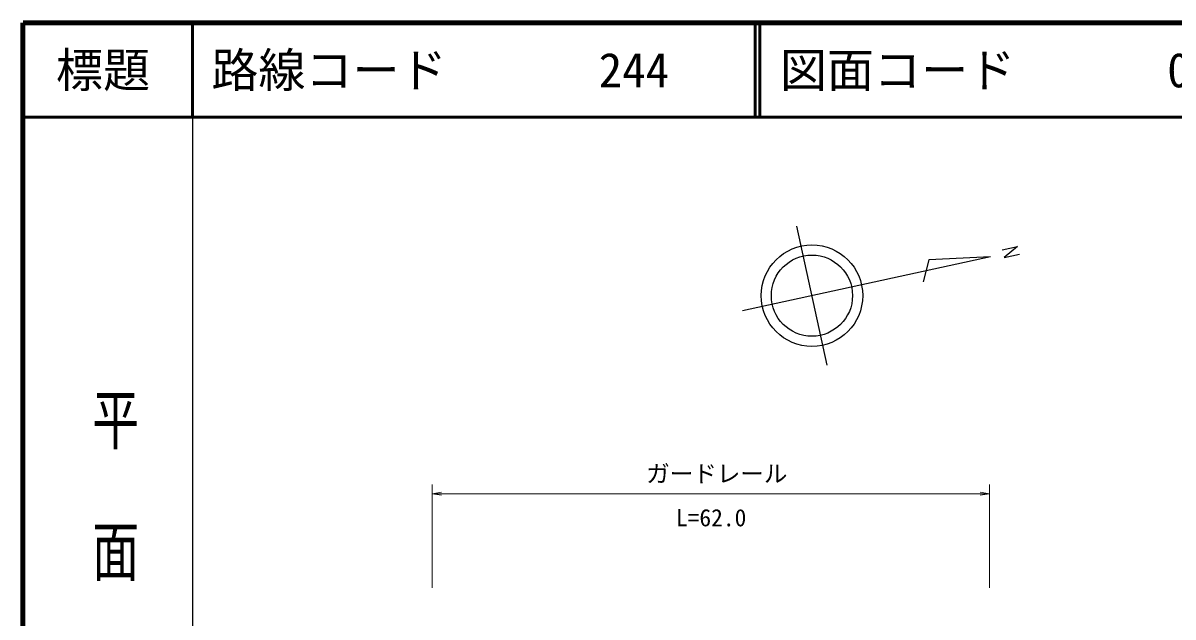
# Model space of a CAD drawing. Units: millimetres, scale not verified. Extents: x 40000 to 680000, y 20000 to 380000.
# Drawn here: x 40000 to 162137, y 316909 to 380000 of the extents above; entities that cross this region are included whole.
import ezdxf
from ezdxf.enums import TextEntityAlignment as Align

# ---------------------------------------------------------------- set-up
doc = ezdxf.new("R2010")
doc.units = ezdxf.units.MM
doc.header["$LTSCALE"] = 1000
for name, color, linetype, lineweight in [('M-BMK-SRVR', 3, 'Continuous', 25), ('M-STR-HTXT', 7, 'Continuous', 13), ('M-TTL', 2, 'Continuous', 140), ('M-TTL-BAND', 7, 'Continuous', 25), ('M-TTL-LINE', 7, 'Continuous', 50)]:
    doc.layers.add(name, color=color, linetype=linetype, lineweight=lineweight)
doc.layers.add('M-TTL-TXT', color=7, linetype='Continuous')
doc.styles.add('@ＭＳ ゴシック', font='')
doc.styles.add('ＭＳ ゴシック', font='')
doc.styles.get('@ＭＳ ゴシック').set_extended_font_data('@MS Gothic')
doc.styles.get('ＭＳ ゴシック').set_extended_font_data('MS Gothic')

# ---------------------------------------------------------------- blocks, each defined once
blk = doc.blocks.new('open_arrow')
at = {"color": 0, "linetype": 'Continuous', "lineweight": -2}
blk.add_lwpolyline([(7.5, 1.25), (0, 0), (7.5, -1.25)], dxfattribs=at)

msp = doc.modelspace()

# ---------------------------------------------------------------- linework, layer by layer
at = {"layer": 'M-BMK-SRVR'}
for p, q in [((125397, 343671), (122188, 358409)), ((144011, 355923), (145635, 356277)), ((145635, 356277), (144190, 355079)), ((144190, 355079), (145819, 355442)), ((142741, 355165), (116424, 349435)), ((136196, 354843), (135601, 352508)), ((142741, 355165), (136196, 354843))]:
    msp.add_line(p, q, dxfattribs=at)
for radius in [5387, 4309]:
    msp.add_circle((123793, 351040), radius, dxfattribs=at)
at = {"layer": 'M-STR-HTXT'}
for p, q in [((83467, 320000), (83467, 331000)), ((142653, 320000), (142653, 331000)), ((83467, 330000), (142653, 330000))]:
    msp.add_line(p, q, dxfattribs=at)
at = {"layer": 'M-TTL'}
for p, q in [((40000, 380000), (40000, 20000)), ((680000, 380000), (40000, 380000))]:
    msp.add_line(p, q, dxfattribs=at)
at = {"layer": 'M-TTL-BAND'}
msp.add_line((58000, 370000), (58000, 20000), dxfattribs=at)
at = {"layer": 'M-TTL-LINE'}
for p, q in [((58000, 380000), (58000, 370000)), ((117750, 380000), (117750, 370000)), ((118250, 380000), (118250, 370000)), ((40000, 370000), (680000, 370000))]:
    msp.add_line(p, q, dxfattribs=at)

# ---------------------------------------------------------------- block references
at = {"layer": 'M-STR-HTXT', "xscale": 133, "yscale": 133}
msp.add_blockref('open_arrow', (83467, 330000), dxfattribs=at)
at = {"layer": 'M-STR-HTXT', "xscale": 133, "yscale": 133, "rotation": 180}
msp.add_blockref('open_arrow', (142653, 330000), dxfattribs=at)

# ---------------------------------------------------------------- texts
at = {"layer": 'M-STR-HTXT', "style": 'ＭＳ ゴシック'}
msp.add_text('ガードレール', height=1833, dxfattribs=at).set_placement((113688, 332135), align=Align.MIDDLE_CENTER)
msp.add_text('L=62.0', height=1833, dxfattribs=at).set_placement((113084, 325990), align=Align.BOTTOM_CENTER)
at = {"layer": 'M-TTL-BAND', "style": '@ＭＳ ゴシック', "width": 1.4}
msp.add_text('平  面  図', height=3666, rotation=270, dxfattribs=at).set_placement((49777, 306475), align=Align.MIDDLE_RIGHT)
at = {"layer": 'M-TTL-TXT', "style": 'ＭＳ ゴシック'}
msp.add_text('標題', height=3666, dxfattribs=at).set_placement((48500, 375000), align=Align.MIDDLE_CENTER)
for s, p in [('路線コード', (60000, 375000)), ('244', (101142, 375000)), ('図面コード', (120380, 375000)), ('013-00', (161521, 375000))]:
    msp.add_text(s, height=3666, dxfattribs=at).set_placement(p, align=Align.MIDDLE_LEFT)

doc.saveas('drawing.dxf')
